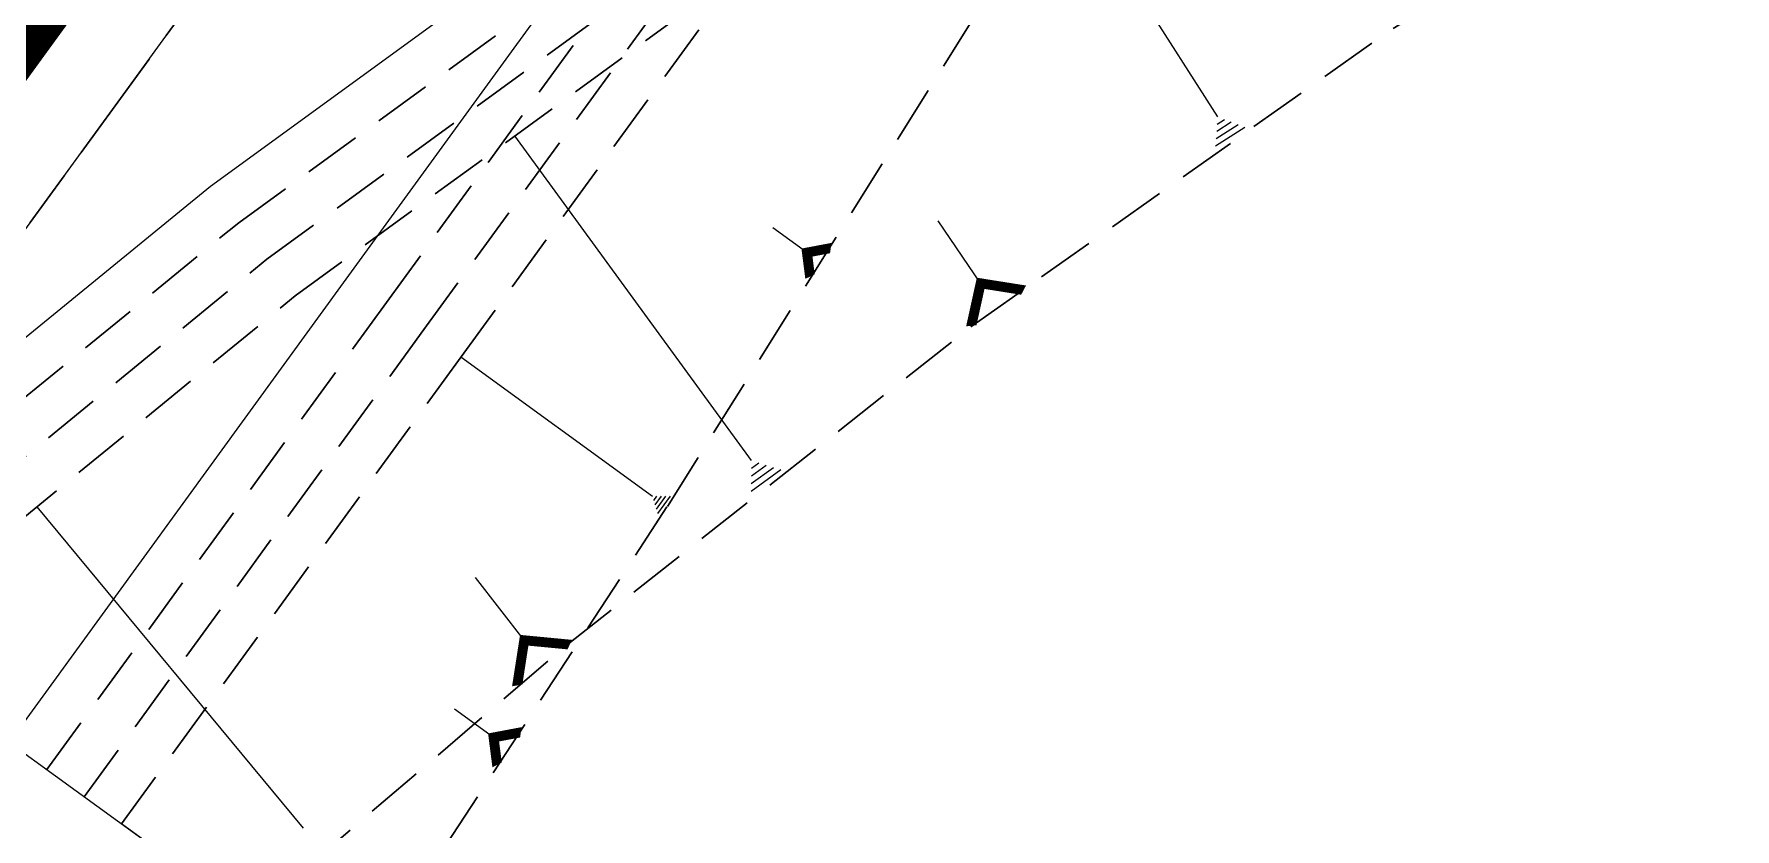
# Model space of a CAD drawing. Header units: metres. Extents: x 544752 to 548977, y 1840603 to 1844608.
# Drawn here: x 545125.91 to 545140.62, y 1844239.58 to 1844246.47 of the extents above; entities that cross this region are included whole.
import ezdxf

# ---------------------------------------------------------------- set-up
doc = ezdxf.new("R2010")
doc.units = ezdxf.units.M
doc.header["$MEASUREMENT"] = 0
for name, pattern in [('ACAD_ISO02W100', [15, 12, -3]), ('Anordnung Grundriss$0$GESTRICHELT', [0.75, 0.5, -0.25]), ('HIDDEN', [0.375, 0.25, -0.125])]:
    doc.linetypes.add(name, pattern=pattern)
doc.layers.add('C-ROAD', color=7, linetype='Continuous')
for name, color, linetype, lineweight in [('C-ROAD-CORR', 5, 'Continuous', 0), ('C-ROAD-SAMP', 150, 'HIDDEN', 0), ('C-TOPO-FEAT', 94, 'Continuous', 5)]:
    doc.layers.add(name, color=color, linetype=linetype, lineweight=lineweight)

msp = doc.modelspace()

# ---------------------------------------------------------------- linework, layer by layer
at = {"layer": 'C-ROAD', "color": 1, "linetype": 'ACAD_ISO02W100', "lineweight": 60, "ltscale": 0.1, "const_width": 3, "flags": 128}
msp.add_lwpolyline([(545121.849366354, 1844243.12270066), (545196.9341651805, 1844346.5174559)], dxfattribs=at)
at = {"layer": 'C-ROAD', "color": 1, "linetype": 'ACAD_ISO02W100', "lineweight": -3, "ltscale": 0.1, "const_width": 3, "flags": 128}
msp.add_lwpolyline([(545098.6954485999, 1844217.229633465, -0.1891037994531417), (545147.1439532811, 1844261.645566322)], format="xyb", dxfattribs=at)
at = {"layer": 'C-ROAD-CORR', "color": 160, "linetype": 'Continuous'}
for p, q in [((545136.1483585769, 1844245.750124127, 786.986762763749), (545134.3776600405, 1844248.528043777, 783.6910668621255)), ((545136.1388420613, 1844245.62518288, 787.0870486910104), (545136.2656375499, 1844245.706004723, 787.0870486910104)), ((545136.1436003192, 1844245.687653503, 787.0369057273797), (545136.2069980634, 1844245.728064425, 787.0369057273797)), ((545132.1144739068, 1844242.772587825, 787.6363252478399), (545130.0656299624, 1844245.584828649, 784.1553724288576)), ((545136.1293255456, 1844245.500241633, 787.1873346182718), (545136.3829165229, 1844245.661885318, 787.1873346182718)), ((545136.1340838035, 1844245.562712256, 787.1371916546411), (545136.3242770364, 1844245.68394502, 787.1371916546411)), ((545134.0967102713, 1844244.308206872, 787.3396645902279), (545133.7280490056, 1844244.848762314, 786.685291583809)), ((545132.5935650641, 1844244.574517829, 787.9555366432878), (545132.2984245496, 1844244.788847522, 787.5907831091183)), ((545131.2561333624, 1844242.463283962, 787.9906552126617), (545129.5982125172, 1844243.667258504, 785.9416905402376)), ((545132.1135559053, 1844242.706421221, 787.6892867358915), (545132.1777368063, 1844242.753179895, 787.6892867358915)), ((545132.1108019009, 1844242.507921409, 787.8481712000465), (545132.3675255048, 1844242.694956102, 787.8481712000465)), ((545132.1117199024, 1844242.574088013, 787.7952097119949), (545132.3042626053, 1844242.714364033, 787.7952097119949)), ((545132.1126379038, 1844242.640254617, 787.7422482239432), (545132.2409997059, 1844242.733771964, 787.7422482239432)), ((545131.2676222096, 1844242.426038642, 788.0218368216638), (545131.295105746, 1844242.463884566, 788.0218368216638)), ((545131.2791110568, 1844242.388793323, 788.0530184306658), (545131.3340781296, 1844242.464485169, 788.0530184306658)), ((545131.290599904, 1844242.351548004, 788.0842000396678), (545131.3730505132, 1844242.465085773, 788.0842000396678)), ((545131.3020887512, 1844242.314302685, 788.1153816486699), (545131.4120228968, 1844242.465686377, 788.1153816486699)), ((545128.2377262387, 1844239.590338849, 788.1123844494922), (545125.9316011688, 1844242.373469643, 784.4965788932392)), ((545130.1472466564, 1844241.216926218, 787.9162648368745), (545129.7251399845, 1844241.759938138, 787.2284285918699)), ((545129.8820485587, 1844240.375270807, 787.9823355577153), (545129.544218236, 1844240.620601644, 787.5648232268419)), ((545128.5079637548, 1844238.287257652, 787.9740159027803), (545126.6638119924, 1844239.626472236, 785.6948951458572))]:
    msp.add_line(p, q, dxfattribs=at)
at = {"layer": 'C-ROAD-CORR', "color": 5, "linetype": 'Anordnung Grundriss$0$GESTRICHELT', "lineweight": 30, "extrusion": (-0.5721558250696817, 0.4154969456167399, 0.707106781202098), "const_width": 0.1, "elevation": 454934.3675420537}
msp.add_lwpolyline([(-1812592.306802562, -453819.8267114782), (-1812592.154219492, -453820.0301555708), (-1812592.001636422, -453819.8267114782)], dxfattribs=at)
at = {"layer": 'C-ROAD-CORR', "color": 5, "linetype": 'Anordnung Grundriss$0$GESTRICHELT', "lineweight": 30, "extrusion": (-0.39843517200607, 0.5842119055779914, 0.7070684995737156), "const_width": 0.1, "elevation": 860785.5871350667}
msp.add_lwpolyline([(-1489490.45908562, -859578.6205440067), (-1489490.185384914, -859578.9854782824), (-1489489.911684206, -859578.6205440061)], dxfattribs=at)
at = {"layer": 'C-ROAD-CORR', "color": 5, "linetype": 'Anordnung Grundriss$0$GESTRICHELT', "lineweight": 30, "extrusion": (-0.4339893873760685, 0.5582982367488433, 0.7070758732187639), "const_width": 0.1, "elevation": 793613.0374866299}
msp.add_lwpolyline([(-1562250.942658994, -792429.0468697092), (-1562250.654954635, -792429.4304755218), (-1562250.367250275, -792429.0468697094)], dxfattribs=at)
at = {"layer": 'C-ROAD-CORR', "color": 5, "linetype": 'Anordnung Grundriss$0$GESTRICHELT', "lineweight": 30, "extrusion": (-0.5721558249457597, 0.4154969457470933, 0.7071067812257739), "const_width": 0.1, "elevation": 454934.1934353748}
msp.add_lwpolyline([(-1812587.337596626, -453819.5853092135), (-1812587.162943588, -453819.8181799311), (-1812586.988290549, -453819.5853092135)], dxfattribs=at)
at = {"layer": 'C-ROAD-CORR', "color": 11, "linetype": 'Anordnung Grundriss$0$GESTRICHELT', "lineweight": 30}
for points in [[(545128.6482873533, 1844238.185355296, 788.1474367852097), (545131.3856466885, 1844242.376817409, 788.146562184054), (545134.0470135389, 1844246.623464916, 788.051771207195), (545136.7576932047, 1844250.834301682, 788.0179241634801), (545139.5389396958, 1844254.993893142, 788.0712881180735), (545139.5779903147, 1844255.051225788, 788.0726238170257), (545142.348238828, 1844259.133112903, 788.1701020150164), (545145.1437498766, 1844263.282345506, 788.2740456443687), (545147.914763578, 1844267.449367972, 788.3698859447207), (545150.6672814798, 1844271.629822002, 788.4650400127026), (545153.4056985768, 1844275.820515973, 788.5649394641193), (545156.1659650026, 1844279.99534306, 788.7140137747128), (545158.9877673058, 1844284.125483075, 788.9613101203761), (545162.0501170837, 1844288.080938613, 789.259838521341), (545165.0629343844, 1844292.072364409, 789.6334554469993), (545168.144731886, 1844296.013697099, 789.9724110022169), (545168.1886419344, 1844296.067500849, 789.9763003836272), (545171.2502602771, 1844299.937796525, 790.3032058229387), (545172.7945964827, 1844304.995626583, 791.1202835787408)], [(545127.1208363945, 1844238.274213611, 788.5234073423114), (545130.5071619638, 1844241.168095927, 788.1671767491118), (545134.0122327984, 1844243.932426176, 787.6382991796345), (545137.6651040694, 1844246.5164477, 786.9935347365017), (545140.4164328568, 1844248.209961131, 786.5182656399362), (545141.5096753566, 1844248.814733815, 786.3478081501212), (545145.5166345933, 1844250.820341269, 785.7619461884988), (545149.6182537185, 1844252.627333737, 785.1471376676335), (545150.4860156252, 1844252.982939455, 785.0114927234396), (545154.1387959421, 1844254.500936474, 784.4499332794494), (545158.7516434478, 1844256.435497633, 783.7236342044516), (545163.3515039483, 1844258.403721115, 782.9612544662629), (545167.9706640672, 1844260.321919979, 782.2524931736235), (545172.6703082803, 1844262.03150404, 781.7673338162131), (545177.3843107745, 1844263.70387143, 781.3220648180452), (545182.0581482371, 1844265.480346598, 780.7652088177174), (545186.6991936293, 1844267.341818825, 780.1172494699941)]]:
    msp.add_polyline3d(points, dxfattribs=at)
at = {"layer": 'C-ROAD-CORR', "color": 5, "linetype": 'Anordnung Grundriss$0$GESTRICHELT', "lineweight": 30}
msp.add_polyline3d([(545123.6699550408, 1844241.800597475, 785.7948951458606), (545126.6079621202, 1844245.846350112, 786.0419938666114), (545129.5459691996, 1844249.892102749, 786.2890925873623), (545132.4839762789, 1844253.937855386, 786.5361913081132), (545135.4219833583, 1844257.983608023, 786.783290028864), (545135.4627258421, 1844258.039712045, 786.7867166426679), (545138.3599904377, 1844262.029360661, 787.0411694431025), (545141.2979975172, 1844266.075113298, 787.3212187857579), (545144.2360045966, 1844270.120865935, 787.6234401887232), (545147.1740116759, 1844274.166618572, 787.9478336519984), (545150.1120187553, 1844278.21237121, 788.2943991755835), (545153.0500258347, 1844282.258123847, 788.6631367594784), (545155.9880329141, 1844286.303876484, 789.0540464036833), (545158.9260399934, 1844290.349629121, 789.4671281081979), (545161.8640470728, 1844294.395381758, 789.9023818730226), (545164.8020541522, 1844298.441134396, 790.359807698157), (545164.842796636, 1844298.497238417, 790.3663068656708), (545167.7400612317, 1844302.486887033, 790.8286248901138)], dxfattribs=at)
at = {"layer": 'C-ROAD-CORR', "color": 160, "linetype": 'Anordnung Grundriss$0$GESTRICHELT', "lineweight": 30}
msp.add_polyline3d([(545123.6699550408, 1844241.800597475, 785.6448951458606), (545126.6079621202, 1844245.846350112, 785.8919938666114), (545129.5459691996, 1844249.892102749, 786.1390925873624), (545132.4839762789, 1844253.937855386, 786.3861913081132), (545135.4219833583, 1844257.983608023, 786.633290028864), (545135.4627258421, 1844258.039712045, 786.6367166426679), (545138.3599904377, 1844262.029360661, 786.8911694431025), (545141.2979975172, 1844266.075113298, 787.1712187857579), (545144.2360045966, 1844270.120865935, 787.4734401887232), (545147.1740116759, 1844274.166618572, 787.7978336519984), (545150.1120187553, 1844278.21237121, 788.1443991755835), (545153.0500258347, 1844282.258123847, 788.5131367594785), (545155.9880329141, 1844286.303876484, 788.9040464036833), (545158.9260399934, 1844290.349629121, 789.317128108198), (545161.8640470728, 1844294.395381758, 789.7523818730226), (545164.8020541522, 1844298.441134396, 790.2098076981571), (545164.842796636, 1844298.497238417, 790.2163068656708), (545167.7400612317, 1844302.486887033, 790.6786248901138)], dxfattribs=at)
at = {"layer": 'C-ROAD-CORR', "color": 92, "linetype": 'Anordnung Grundriss$0$GESTRICHELT', "lineweight": 30}
for points in [[(545126.0164915704, 1844240.096553369, 785.2948951458606), (545128.9544986498, 1844244.142306006, 785.5419938666114), (545131.8925057292, 1844248.188058643, 785.7890925873623), (545134.8305128085, 1844252.23381128, 786.0361913081132), (545137.7685198879, 1844256.279563918, 786.283290028864), (545137.8092623717, 1844256.335667939, 786.2867166426679), (545140.7065269673, 1844260.325316555, 786.5411694431025), (545143.6445340468, 1844264.371069192, 786.8212187857579), (545146.5825411262, 1844268.416821829, 787.1234401887232), (545149.5205482055, 1844272.462574466, 787.4478336519984), (545152.4585552849, 1844276.508327104, 787.7943991755835), (545155.3965623643, 1844280.554079741, 788.1631367594784), (545158.3345694437, 1844284.599832378, 788.5540464036833), (545161.272576523, 1844288.645585015, 788.9671281081979), (545164.2105836024, 1844292.691337653, 789.4023818730226), (545167.1485906818, 1844296.73709029, 789.859807698157), (545167.1893331656, 1844296.793194311, 789.8663068656708), (545170.0865977613, 1844300.782842927, 790.3286248901138)], [(545126.3401517813, 1844239.861512802, 785.2948951458606), (545129.2781588607, 1844243.90726544, 785.5419938666114), (545132.2161659402, 1844247.953018077, 785.7890925873623), (545135.1541730195, 1844251.998770714, 786.0361913081132), (545138.0921800989, 1844256.044523351, 786.283290028864), (545138.1329225827, 1844256.100627372, 786.2867166426679), (545141.0301871783, 1844260.090275988, 786.5411694431025), (545143.9681942577, 1844264.136028626, 786.8212187857579), (545146.9062013371, 1844268.181781263, 787.1234401887232), (545149.8442084164, 1844272.2275339, 787.4478336519984), (545152.7822154958, 1844276.273286537, 787.7943991755835), (545155.7202225752, 1844280.319039174, 788.1631367594784), (545158.6582296547, 1844284.364791812, 788.5540464036833), (545161.596236734, 1844288.410544449, 788.9671281081979), (545164.5342438134, 1844292.456297086, 789.4023818730226), (545167.4722508928, 1844296.502049723, 789.859807698157), (545167.5129933766, 1844296.558153744, 789.8663068656708), (545170.4102579722, 1844300.54780236, 790.3286248901138)], [(545108.5584839412, 1844224.167747685, 783.989992359459), (545111.2494342517, 1844228.037349765, 784.2313594512043), (545114.1511002539, 1844231.751561424, 784.3726028983167), (545116.9694007583, 1844234.989180599, 784.4141220056711), (545117.2545284922, 1844235.298921992, 784.4137227007964), (545120.5501429474, 1844238.668485642, 784.3547188586431), (545122.2002764664, 1844240.222341714, 784.2907001933418), (545124.0277745859, 1844241.849855161, 784.195591371857), (545127.6766927373, 1844244.833214033, 783.9363402404381), (545131.4856382046, 1844247.609356727, 783.5769654643863), (545135.4428580068, 1844250.169717106, 783.1174670437017), (545138.3819521666, 1844251.877832651, 782.723936949083), (545139.5361416433, 1844252.506394855, 782.5617364179908), (545143.7528587722, 1844254.61217986, 781.9799675842268), (545148.079998181, 1844256.480574457, 781.3981987504627), (545148.9976630221, 1844256.840749968, 781.2765325749509), (545152.6869620638, 1844258.264090439, 780.8164299166988), (545157.3518323104, 1844260.063808634, 780.2346610829347), (545162.0167025571, 1844261.863526829, 779.6528922491708), (545166.6815728038, 1844263.663245024, 779.0711234154068), (545171.3464430504, 1844265.462963219, 778.4893545816428), (545176.0113132971, 1844267.262681415, 777.9075857478788), (545180.6761835438, 1844269.06239961, 777.3258169141147), (545185.3410537904, 1844270.862117805, 776.7440480803508)], [(545108.8930998369, 1844223.948585182, 783.989992359459), (545111.5713644652, 1844227.799945179, 784.2313594512043), (545114.4593514291, 1844231.496647295, 784.3726028983167), (545117.2643658969, 1844234.719003681, 784.4141220056711), (545117.5481494813, 1844235.02728489, 784.4137227007964), (545120.8282277457, 1844238.380963739, 784.3547188586431), (545122.4705822028, 1844239.92749462, 784.2907001933418), (545124.2894651279, 1844241.547335641, 784.195591371857), (545127.9211815437, 1844244.516630358, 783.9363402404381), (545131.7121708745, 1844247.279685756, 783.5769654643863), (545135.650735545, 1844249.82797608, 783.1174670437017), (545138.5759742226, 1844251.528039224, 782.723936949083), (545139.7247226175, 1844252.153638259, 782.5617364179908), (545143.921561292, 1844254.249496169, 781.9799675842268), (545148.2283016936, 1844256.109082777, 781.3981987504627), (545149.1416404777, 1844256.467560349, 781.2765325749509), (545152.8309395193, 1844257.890900819, 780.8164299166988), (545157.495809766, 1844259.690619014, 780.2346610829347), (545162.1606800127, 1844261.49033721, 779.6528922491708), (545166.8255502593, 1844263.290055405, 779.0711234154068), (545171.490420506, 1844265.0897736, 778.4893545816428), (545176.1552907526, 1844266.889491795, 777.9075857478788), (545180.8201609993, 1844268.68920999, 777.3258169141147), (545185.485031246, 1844270.488928185, 776.7440480803508)]]:
    msp.add_polyline3d(points, dxfattribs=at)
at = {"layer": 'C-ROAD-CORR', "color": 1, "linetype": 'Anordnung Grundriss$0$GESTRICHELT', "lineweight": 30}
for points in [[(545126.6638119924, 1844239.626472236, 785.6948951458605), (545129.6018190718, 1844243.672224873, 785.9419938666114), (545132.5398261512, 1844247.717977511, 786.1890925873623), (545135.4778332305, 1844251.763730148, 786.4361913081132), (545138.4158403099, 1844255.809482785, 786.683290028864), (545138.4565827937, 1844255.865586806, 786.6867166426679), (545141.3538473893, 1844259.855235422, 786.9411694431025), (545144.2918544688, 1844263.900988059, 787.2212187857579), (545147.2298615482, 1844267.946740697, 787.5234401887232), (545150.1678686275, 1844271.992493334, 787.8478336519984), (545153.1058757069, 1844276.038245971, 788.1943991755835), (545156.0438827863, 1844280.083998608, 788.5631367594784), (545158.9818898657, 1844284.129751245, 788.9540464036833), (545161.919896945, 1844288.175503883, 789.3671281081979), (545164.8579040244, 1844292.22125652, 789.8023818730226), (545167.7959111038, 1844296.267009157, 790.259807698157), (545167.8366535876, 1844296.323113178, 790.2663068656708), (545170.7339181833, 1844300.312761794, 790.7286248901138)], [(545128.6482873533, 1844238.185355296, 788.1474367852097), (545131.3856466885, 1844242.376817409, 788.146562184054), (545134.0470135389, 1844246.623464916, 788.051771207195), (545136.7576932047, 1844250.834301682, 788.0179241634801), (545139.5389396958, 1844254.993893142, 788.0712881180735), (545139.5779903147, 1844255.051225788, 788.0726238170257), (545142.348238828, 1844259.133112903, 788.1701020150164), (545145.1437498766, 1844263.282345506, 788.2740456443687), (545147.914763578, 1844267.449367972, 788.3698859447207), (545150.6672814798, 1844271.629822002, 788.4650400127026), (545153.4056985768, 1844275.820515973, 788.5649394641193), (545156.1659650026, 1844279.99534306, 788.7140137747128), (545158.9877673058, 1844284.125483075, 788.9613101203761)], [(545109.2277157324, 1844223.72942268, 784.389992359459), (545111.8932946787, 1844227.562540592, 784.6313594512043), (545114.7676026043, 1844231.241733166, 784.7726028983167), (545117.5593310356, 1844234.448826763, 784.814122005671), (545117.8417704704, 1844234.755647789, 784.8137227007963), (545121.1063125441, 1844238.093441835, 784.7547188586431), (545122.7408879391, 1844239.632647526, 784.6907001933417), (545124.5511556697, 1844241.24481612, 784.5955913718569), (545128.1656703501, 1844244.200046682, 784.3363402404381), (545131.9387035442, 1844246.950014784, 783.9769654643862), (545135.8586130831, 1844249.486235053, 783.5174670437017), (545138.7699962786, 1844251.178245796, 783.123936949083), (545139.9133035918, 1844251.800881662, 782.9617364179908), (545144.0902638119, 1844253.886812478, 782.3799675842267), (545148.3766052062, 1844255.737591097, 781.7981987504627), (545149.2856179333, 1844256.094370729, 781.6765325749509), (545152.9749169749, 1844257.5177112, 781.2164299166988), (545157.6397872216, 1844259.317429395, 780.6346610829347), (545162.3046574682, 1844261.11714759, 780.0528922491708), (545166.9695277149, 1844262.916865785, 779.4711234154067), (545171.6343979615, 1844264.71658398, 778.8893545816428), (545176.2992682082, 1844266.516302175, 778.3075857478788), (545180.9641384549, 1844268.31602037, 777.7258169141147), (545185.6290087015, 1844270.115738565, 777.1440480803508)], [(545127.1208363945, 1844238.274213611, 788.5234073423114), (545130.5071619638, 1844241.168095927, 788.1671767491118), (545134.0122327984, 1844243.932426176, 787.6382991796345), (545137.6651040694, 1844246.5164477, 786.9935347365017), (545140.4164328568, 1844248.209961131, 786.5182656399362), (545141.5096753566, 1844248.814733815, 786.3478081501212), (545145.5166345933, 1844250.820341269, 785.7619461884988), (545149.6182537185, 1844252.627333737, 785.1471376676335), (545150.4860156252, 1844252.982939455, 785.0114927234396), (545154.1387959421, 1844254.500936474, 784.4499332794494), (545158.7516434478, 1844256.435497633, 783.7236342044516), (545163.3515039483, 1844258.403721115, 782.9612544662629), (545167.9706640672, 1844260.321919979, 782.2524931736235), (545172.6703082803, 1844262.03150404, 781.7673338162131), (545177.3843107745, 1844263.70387143, 781.3220648180452), (545182.0581482371, 1844265.480346598, 780.7652088177174), (545186.6991936293, 1844267.341818825, 780.1172494699941)]]:
    msp.add_polyline3d(points, dxfattribs=at)
at = {"layer": 'C-ROAD-SAMP', "color": 1, "linetype": 'Continuous', "lineweight": 13}
msp.add_lwpolyline([(545113.7578610799, 1844248.99871482), (545121.8493663543, 1844243.122700661), (545129.9408716287, 1844237.246686502)], dxfattribs=at)
at = {"layer": 'C-TOPO-FEAT', "color": 94, "linetype": 'Continuous', "lineweight": 0, "ltscale": 2}
for points in [[(545125.6928313595, 1844240.331593935, 785.6948951458605), (545128.6308384389, 1844244.377346572, 785.9419938666114), (545131.5688455183, 1844248.42309921, 786.1890925873623), (545134.5068525976, 1844252.468851847, 786.4361913081132), (545137.444859677, 1844256.514604484, 786.683290028864), (545137.4856021608, 1844256.570708505, 786.6867166426679), (545140.3828667564, 1844260.560357121, 786.9411694431025), (545143.3208738358, 1844264.606109758, 787.2212187857579), (545146.2588809152, 1844268.651862396, 787.5234401887232), (545149.1968879945, 1844272.697615033, 787.8478336519984), (545152.134895074, 1844276.74336767, 788.1943991755835), (545155.0729021534, 1844280.789120307, 788.5631367594784), (545158.0109092328, 1844284.834872945, 788.9540464036833), (545160.9489163121, 1844288.880625582, 789.3671281081979), (545163.8869233915, 1844292.926378219, 789.8023818730226), (545166.8249304709, 1844296.972130856, 790.259807698157), (545166.8656729547, 1844297.028234877, 790.2663068656708), (545169.7629375503, 1844301.017883493, 790.7286248901138), (545172.7009446297, 1844305.06363613, 791.1974442139635)], [(545123.6699550408, 1844241.800597475, 785.3448951458605), (545126.6079621202, 1844245.846350112, 785.5919938666113), (545129.5459691996, 1844249.892102749, 785.8390925873623), (545132.4839762789, 1844253.937855386, 786.0861913081131), (545135.4219833583, 1844257.983608023, 786.333290028864), (545135.4627258421, 1844258.039712045, 786.3367166426679), (545138.3599904377, 1844262.029360661, 786.5911694431024), (545141.2979975172, 1844266.075113298, 786.8712187857578), (545144.2360045966, 1844270.120865935, 787.1734401887231), (545147.1740116759, 1844274.166618572, 787.4978336519983), (545150.1120187553, 1844278.21237121, 787.8443991755835), (545153.0500258347, 1844282.258123847, 788.2131367594784), (545155.9880329141, 1844286.303876484, 788.6040464036832), (545158.9260399934, 1844290.349629121, 789.0171281081979), (545161.8640470728, 1844294.395381758, 789.4523818730225), (545164.8020541522, 1844298.441134396, 789.909807698157), (545164.842796636, 1844298.497238417, 789.9163068656708), (545167.7400612317, 1844302.486887033, 790.3786248901138)], [(545110.9275040382, 1844228.274754351, 784.6313594512043), (545113.8428490787, 1844232.006475552, 784.7726028983167), (545116.6744356197, 1844235.259357517, 784.814122005671), (545116.9609075031, 1844235.570559093, 784.8137227007963), (545120.2720581491, 1844238.956007546, 784.7547188586431), (545121.92997073, 1844240.517188808, 784.6907001933417), (545123.766084044, 1844242.152374682, 784.5955913718569), (545127.4322039309, 1844245.149797708, 784.3363402404381), (545131.2591055348, 1844247.939027699, 783.9769654643862), (545135.2349804685, 1844250.511458132, 783.5174670437017), (545138.1879301106, 1844252.227626078, 783.123936949083), (545139.3475606692, 1844252.859151451, 782.9617364179908), (545143.5841562523, 1844254.974863551, 782.3799675842267), (545147.9316946684, 1844256.852066136, 781.7981987504627), (545148.8536855665, 1844257.213939588, 781.6765325749509), (545152.5429846081, 1844258.637280059, 781.2164299166988), (545157.2078548548, 1844260.436998254, 780.6346610829347), (545161.8727251014, 1844262.236716449, 780.0528922491708), (545166.5375953481, 1844264.036434644, 779.4711234154067), (545171.2024655947, 1844265.836152839, 778.8893545816428), (545175.8673358414, 1844267.635871034, 778.3075857478788), (545180.5322060881, 1844269.435589229, 777.7258169141147), (545185.1970763347, 1844271.235307425, 777.1440480803508)]]:
    msp.add_polyline3d(points, dxfattribs=at)

doc.saveas('drawing.dxf')
